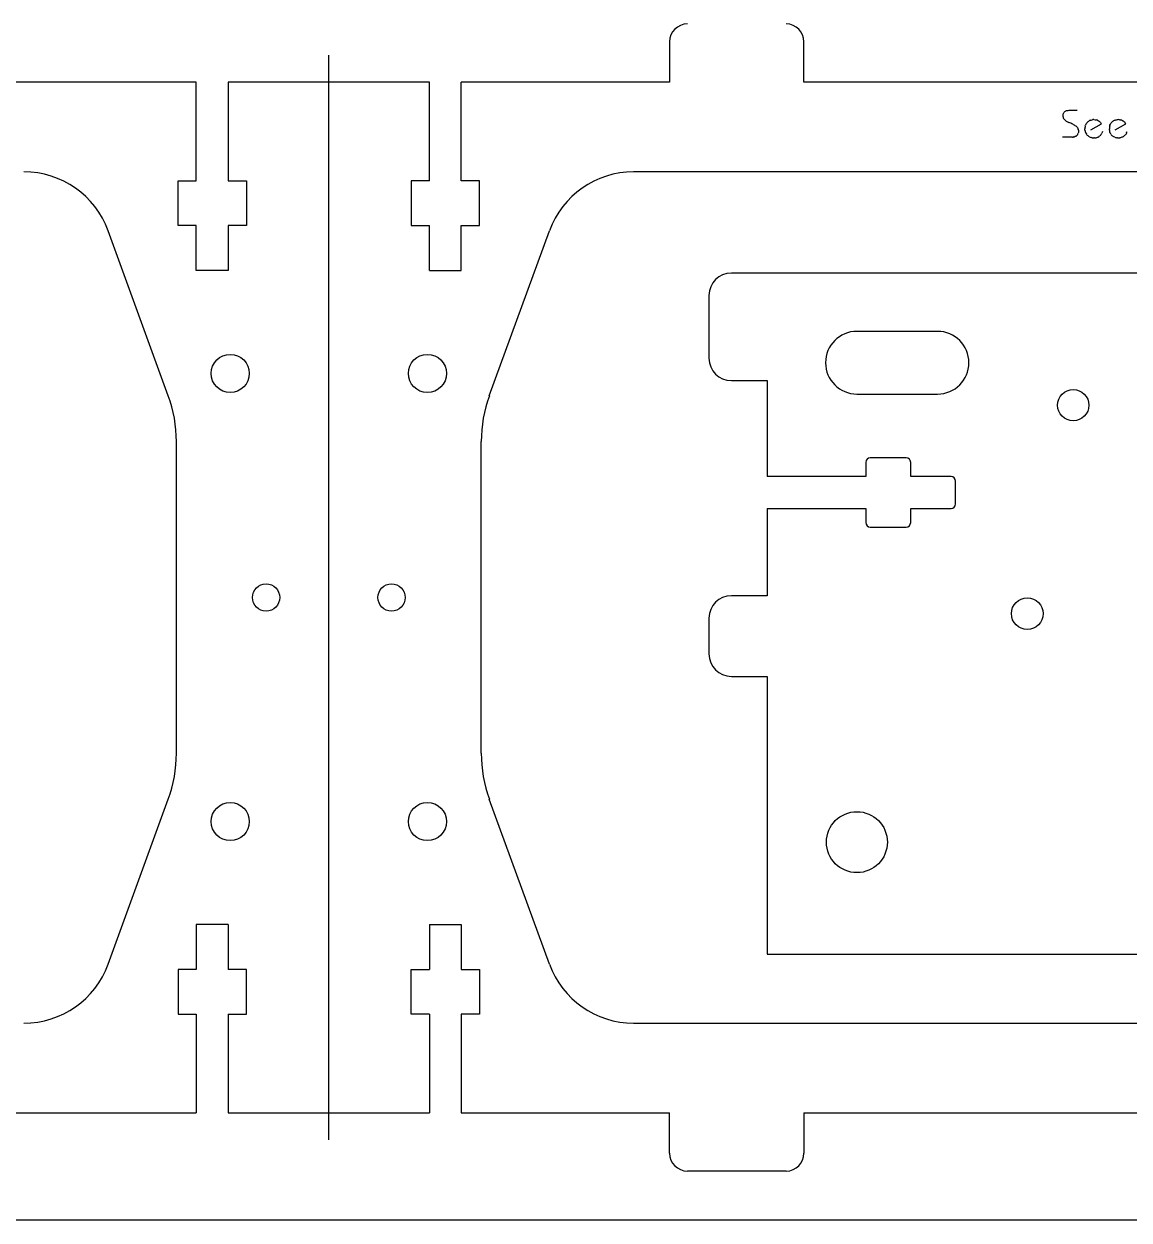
# Model space of a CAD drawing. Header units: inches. Extents: x -1545 to -733, y 114 to 571.
# Drawn here: x -1158.3 to -1035.1, y 114.1 to 247.6 of the extents above; entities that cross this region are included whole.
import ezdxf

# ---------------------------------------------------------------- set-up
doc = ezdxf.new("R2010")
doc.units = ezdxf.units.IN
doc.header["$MEASUREMENT"] = 0
doc.linetypes.add('Continuous2', pattern=[0])
doc.layers.add('GREEN TEXT ALL', color=1, linetype='Continuous')

msp = doc.modelspace()

# ---------------------------------------------------------------- linework, layer by layer
at = {"color": 1, "linetype": 'Continuous2', "lineweight": -3, "true_color": 0xff0000}
for p, q in [((-1086.34, 245.56), (-1086.34, 241.06)), ((-1071.34, 241.06), (-1071.34, 245.56)), ((-1139.12, 241.06), (-1162.34, 241.06)), ((-1139.12, 230.06), (-1139.12, 241.06)), ((-1135.57, 241.06), (-1135.57, 230.06)), ((-1124.34, 241.06), (-1135.57, 241.06)), ((-1113.12, 241.06), (-1124.34, 241.06)), ((-1113.12, 230.06), (-1113.12, 241.06)), ((-1109.57, 230.06), (-1109.57, 241.06)), ((-1086.34, 241.06), (-1109.57, 241.06)), ((-971.34, 241.06), (-1071.34, 241.06)), ((-1141.15, 230.06), (-1139.12, 230.06)), ((-1141.15, 225.06), (-1141.15, 230.06)), ((-1135.57, 230.06), (-1133.53, 230.06)), ((-1133.53, 230.06), (-1133.53, 225.06)), ((-1113.12, 230.06), (-1115.15, 230.06)), ((-1115.15, 230.06), (-1115.15, 225.06)), ((-1107.53, 230.06), (-1109.57, 230.06)), ((-1107.53, 225.06), (-1107.53, 230.06)), ((-1139.12, 225.06), (-1141.15, 225.06)), ((-1139.12, 220.06), (-1139.12, 225.06)), ((-1135.57, 225.06), (-1135.57, 220.06)), ((-1133.53, 225.06), (-1135.57, 225.06)), ((-1115.15, 225.06), (-1113.12, 225.06)), ((-1113.12, 220.06), (-1113.12, 225.06)), ((-1109.57, 220.06), (-1109.57, 225.06)), ((-1109.57, 225.06), (-1107.53, 225.06)), ((-1135.57, 220.06), (-1139.12, 220.06)), ((-1113.12, 220.06), (-1109.57, 220.06)), ((-960.44, 219.76), (-1079.44, 219.76)), ((-1081.94, 217.26), (-1081.94, 210.26)), ((-1079.44, 207.76), (-1075.44, 207.76)), ((-1075.44, 207.76), (-1075.44, 197.05)), ((-1059.94, 199.14), (-1063.94, 199.14)), ((-1064.44, 198.64), (-1064.44, 197.05)), ((-1059.44, 197.05), (-1059.44, 198.64)), ((-1064.44, 197.05), (-1075.44, 197.05)), ((-1054.94, 197.05), (-1059.44, 197.05)), ((-1054.44, 194), (-1054.44, 196.55)), ((-1075.44, 193.5), (-1064.44, 193.5)), ((-1075.44, 193.5), (-1075.44, 183.76)), ((-1064.44, 193.5), (-1064.44, 191.92)), ((-1059.44, 191.92), (-1059.44, 193.5)), ((-1059.44, 193.5), (-1054.94, 193.5)), ((-1063.94, 191.42), (-1059.94, 191.42)), ((-1075.44, 183.76), (-1079.44, 183.76)), ((-1081.94, 181.26), (-1081.94, 177.26)), ((-1079.44, 174.76), (-1075.44, 174.76)), ((-1075.44, 174.76), (-1075.44, 143.76)), ((-1135.57, 147.06), (-1139.12, 147.06)), ((-1139.12, 147.06), (-1139.12, 142.06)), ((-1135.57, 147.06), (-1135.57, 142.06)), ((-1113.12, 147.06), (-1109.57, 147.06)), ((-1113.12, 147.06), (-1113.12, 142.06)), ((-1109.57, 147.06), (-1109.57, 142.06)), ((-1075.44, 143.76), (-960.44, 143.76)), ((-1139.12, 142.06), (-1141.15, 142.06)), ((-1141.15, 142.06), (-1141.15, 137.06)), ((-1133.53, 142.06), (-1135.57, 142.06)), ((-1133.53, 137.06), (-1133.53, 142.06)), ((-1115.15, 142.06), (-1113.12, 142.06)), ((-1115.15, 137.06), (-1115.15, 142.06)), ((-1109.57, 142.06), (-1107.53, 142.06)), ((-1107.53, 142.06), (-1107.53, 137.06)), ((-1141.15, 137.06), (-1139.12, 137.06)), ((-1139.12, 137.06), (-1139.12, 126.06)), ((-1135.57, 137.06), (-1135.57, 126.06)), ((-1135.57, 137.06), (-1133.53, 137.06)), ((-1113.12, 137.06), (-1115.15, 137.06)), ((-1113.12, 137.06), (-1113.12, 126.06)), ((-1109.57, 137.06), (-1109.57, 126.06)), ((-1107.53, 137.06), (-1109.57, 137.06)), ((-1162.34, 126.06), (-1139.12, 126.06)), ((-1135.57, 126.06), (-1124.34, 126.06)), ((-1124.34, 126.06), (-1113.12, 126.06)), ((-1109.57, 126.06), (-1086.34, 126.06)), ((-1086.34, 121.56), (-1086.34, 126.06)), ((-1071.34, 126.06), (-971.34, 126.06)), ((-1071.34, 126.06), (-1071.34, 121.56)), ((-1073.34, 119.56), (-1084.34, 119.56))]:
    msp.add_line(p, q, dxfattribs=at)
at = {"color": 5, "linetype": 'Continuous2', "lineweight": -3, "true_color": 0x0000ff}
for p, q in [((-1124.34, 123.06), (-1124.34, 244.06)), ((-952.34, 231.06), (-1090.34, 231.06)), ((-1142.25, 206.08), (-1148.95, 224.48)), ((-1106.44, 206.08), (-1099.74, 224.48)), ((-1056.44, 213.26), (-1065.44, 213.26)), ((-1065.44, 206.26), (-1056.44, 206.26)), ((-1141.34, 166.18), (-1141.34, 200.95)), ((-1107.34, 166.18), (-1107.34, 200.95)), ((-1148.95, 142.64), (-1142.25, 161.05)), ((-1099.74, 142.64), (-1106.44, 161.05)), ((-1090.34, 136.06), (-952.34, 136.06))]:
    msp.add_line(p, q, dxfattribs=at)
at = {"color": 2, "linetype": 'Continuous2', "lineweight": -3, "true_color": 0xffff00}
msp.add_line((-732.54, 114.09), (-1545.34, 114.09), dxfattribs=at)
at = {"color": 5, "linetype": 'Continuous2', "lineweight": -3, "true_color": 0x0000ff}
for centre, radius in [((-1135.34, 208.56), 2.13), ((-1113.34, 208.56), 2.13), ((-1041.31, 205.02), 1.75), ((-1131.34, 183.56), 1.52), ((-1117.34, 183.56), 1.52), ((-1046.44, 181.76), 1.77), ((-1135.34, 158.56), 2.13), ((-1113.34, 158.56), 2.13), ((-1065.44, 156.26), 3.4)]:
    msp.add_circle(centre, radius, dxfattribs=at)
at = {"color": 1, "linetype": 'Continuous2', "lineweight": -3, "true_color": 0xff0000}
for centre, radius, start, end in [((-1084.34, 245.56), 2, 90, 180), ((-1073.34, 245.56), 2, 360, 90), ((-1079.44, 217.26), 2.5, 90, 180), ((-1079.44, 210.26), 2.5, 180, 270), ((-1063.94, 198.64), 0.5, 90, 180), ((-1059.94, 198.64), 0.5, 0, 90), ((-1054.94, 196.55), 0.5, 360, 90), ((-1054.94, 194), 0.5, 270, 0), ((-1063.94, 191.92), 0.5, 180, 270), ((-1059.94, 191.92), 0.5, 270, 0), ((-1079.44, 181.26), 2.5, 90, 180), ((-1079.44, 177.26), 2.5, 180, 270), ((-1084.34, 121.56), 2, 180, 270), ((-1073.34, 121.56), 2, 270, 0)]:
    msp.add_arc(centre, radius, start, end, dxfattribs=at)
at = {"color": 5, "linetype": 'Continuous2', "lineweight": -3, "true_color": 0x0000ff}
for centre, radius, start, end in [((-1158.34, 221.06), 10, 20, 90), ((-1090.34, 221.06), 10, 90, 160), ((-1065.44, 209.76), 3.5, 90, 270), ((-1056.44, 209.76), 3.5, 270, 90), ((-1156.34, 200.95), 15, 0, 20), ((-1092.34, 200.95), 15, 160, 180), ((-1156.34, 166.18), 15, 340, 0), ((-1092.34, 166.18), 15, 180, 200), ((-1158.34, 146.06), 10, 270, 340), ((-1090.34, 146.06), 10, 200, 270)]:
    msp.add_arc(centre, radius, start, end, dxfattribs=at)
at = {"layer": 'GREEN TEXT ALL', "color": 3, "linetype": 'Continuous2', "lineweight": -3, "true_color": 0x00ff00}
for p, q in [((-1042.41, 237.55), (-1042.39, 237.6)), ((-1042.39, 237.6), (-1042.36, 237.65)), ((-1042.32, 237.7), (-1042.36, 237.65)), ((-1042.32, 237.7), (-1042.28, 237.75)), ((-1042.28, 237.75), (-1042.24, 237.79)), ((-1042.24, 237.79), (-1042.18, 237.83)), ((-1042.18, 237.83), (-1042.12, 237.86)), ((-1042.12, 237.86), (-1042.05, 237.89)), ((-1042.05, 237.89), (-1041.97, 237.91)), ((-1041.97, 237.91), (-1041.87, 237.92)), ((-1041.87, 237.92), (-1041.77, 237.93)), ((-1041.77, 237.93), (-1040.86, 237.93)), ((-1042.45, 237.39), (-1042.43, 237.5)), ((-1042.45, 237.29), (-1042.45, 237.39)), ((-1042.44, 237.19), (-1042.45, 237.29)), ((-1042.44, 237.19), (-1042.42, 237.09)), ((-1042.43, 237.5), (-1042.41, 237.55)), ((-1042.42, 237.09), (-1042.38, 237.01)), ((-1042.32, 236.93), (-1042.38, 237.01)), ((-1042.32, 236.93), (-1042.26, 236.86)), ((-1042.18, 236.79), (-1042.26, 236.86)), ((-1042.18, 236.79), (-1042.1, 236.73)), ((-1042.1, 236.73), (-1042.01, 236.67)), ((-1042.01, 236.67), (-1041.81, 236.57)), ((-1041.59, 236.47), (-1041.81, 236.57)), ((-1041.48, 236.42), (-1041.59, 236.47)), ((-1041.37, 236.37), (-1041.48, 236.42)), ((-1041.27, 236.32), (-1041.37, 236.37)), ((-1041.17, 236.26), (-1041.27, 236.32)), ((-1041.08, 236.2), (-1041.17, 236.26)), ((-1039.96, 236.18), (-1039.93, 236.28)), ((-1039.89, 236.37), (-1039.93, 236.28)), ((-1039.89, 236.37), (-1039.84, 236.45)), ((-1039.78, 236.53), (-1039.84, 236.45)), ((-1039.78, 236.53), (-1039.72, 236.6)), ((-1039.65, 236.66), (-1039.72, 236.6)), ((-1039.65, 236.66), (-1039.58, 236.72)), ((-1039.58, 236.72), (-1039.49, 236.77)), ((-1039.41, 236.81), (-1039.49, 236.77)), ((-1039.41, 236.81), (-1039.31, 236.84)), ((-1039.35, 235.74), (-1038.17, 236.4)), ((-1039.31, 236.84), (-1039.21, 236.86)), ((-1039.21, 236.86), (-1039.11, 236.88)), ((-1039.01, 236.88), (-1039.11, 236.88)), ((-1039.01, 236.88), (-1038.86, 236.87)), ((-1038.86, 236.87), (-1038.73, 236.85)), ((-1038.6, 236.81), (-1038.73, 236.85)), ((-1038.6, 236.81), (-1038.48, 236.75)), ((-1038.48, 236.75), (-1038.43, 236.71)), ((-1038.38, 236.68), (-1038.43, 236.71)), ((-1038.33, 236.64), (-1038.38, 236.68)), ((-1038.29, 236.59), (-1038.33, 236.64)), ((-1038.29, 236.59), (-1038.25, 236.55)), ((-1038.25, 236.55), (-1038.22, 236.5)), ((-1038.19, 236.45), (-1038.22, 236.5)), ((-1038.19, 236.45), (-1038.17, 236.4)), ((-1037.24, 236.18), (-1037.21, 236.28)), ((-1037.21, 236.28), (-1037.16, 236.37)), ((-1037.16, 236.37), (-1037.12, 236.45)), ((-1037.12, 236.45), (-1037.06, 236.53)), ((-1037.06, 236.53), (-1037, 236.6)), ((-1037, 236.6), (-1036.93, 236.66)), ((-1036.85, 236.72), (-1036.93, 236.66)), ((-1036.85, 236.72), (-1036.77, 236.77)), ((-1036.77, 236.77), (-1036.68, 236.81)), ((-1036.59, 236.84), (-1036.68, 236.81)), ((-1036.63, 235.74), (-1035.44, 236.4)), ((-1036.59, 236.84), (-1036.49, 236.86)), ((-1036.49, 236.86), (-1036.39, 236.88)), ((-1036.39, 236.88), (-1036.28, 236.88)), ((-1036.14, 236.87), (-1036.28, 236.88)), ((-1036.14, 236.87), (-1036.01, 236.85)), ((-1035.88, 236.81), (-1036.01, 236.85)), ((-1035.88, 236.81), (-1035.76, 236.75)), ((-1035.7, 236.71), (-1035.76, 236.75)), ((-1035.65, 236.68), (-1035.7, 236.71)), ((-1035.61, 236.64), (-1035.65, 236.68)), ((-1035.56, 236.59), (-1035.61, 236.64)), ((-1035.56, 236.59), (-1035.53, 236.55)), ((-1035.5, 236.5), (-1035.53, 236.55)), ((-1035.5, 236.5), (-1035.47, 236.45)), ((-1035.47, 236.45), (-1035.44, 236.4)), ((-1041.49, 234.93), (-1042.49, 234.93)), ((-1041.4, 234.93), (-1041.49, 234.93)), ((-1041.4, 234.93), (-1041.33, 234.94)), ((-1041.25, 234.95), (-1041.33, 234.94)), ((-1041.25, 234.95), (-1041.18, 234.97)), ((-1041.18, 234.97), (-1041.12, 234.99)), ((-1041.05, 235.02), (-1041.12, 234.99)), ((-1041, 236.14), (-1041.08, 236.2)), ((-1041.05, 235.02), (-1041, 235.05)), ((-1040.92, 236.07), (-1041, 236.14)), ((-1041, 235.05), (-1040.94, 235.09)), ((-1040.89, 235.13), (-1040.94, 235.09)), ((-1040.92, 236.07), (-1040.85, 235.99)), ((-1040.85, 235.18), (-1040.89, 235.13)), ((-1040.85, 235.99), (-1040.8, 235.91)), ((-1040.81, 235.24), (-1040.85, 235.18)), ((-1040.81, 235.24), (-1040.78, 235.3)), ((-1040.8, 235.91), (-1040.76, 235.82)), ((-1040.78, 235.3), (-1040.76, 235.37)), ((-1040.73, 235.72), (-1040.76, 235.82)), ((-1040.74, 235.44), (-1040.76, 235.37)), ((-1040.73, 235.52), (-1040.74, 235.44)), ((-1040.73, 235.72), (-1040.73, 235.61)), ((-1040.73, 235.61), (-1040.73, 235.52)), ((-1040, 235.97), (-1040.01, 235.86)), ((-1040, 235.75), (-1040.01, 235.86)), ((-1039.99, 236.08), (-1040, 235.97)), ((-1039.99, 235.65), (-1040, 235.75)), ((-1039.96, 236.18), (-1039.99, 236.08)), ((-1039.99, 235.65), (-1039.96, 235.54)), ((-1039.96, 235.54), (-1039.93, 235.45)), ((-1039.93, 235.45), (-1039.89, 235.36)), ((-1039.89, 235.36), (-1039.84, 235.27)), ((-1039.78, 235.2), (-1039.84, 235.27)), ((-1039.72, 235.12), (-1039.78, 235.2)), ((-1039.65, 235.06), (-1039.72, 235.12)), ((-1039.65, 235.06), (-1039.58, 235.01)), ((-1039.49, 234.96), (-1039.58, 235.01)), ((-1039.49, 234.96), (-1039.41, 234.92)), ((-1039.41, 234.92), (-1039.31, 234.88)), ((-1038.68, 234.89), (-1038.6, 234.91)), ((-1038.6, 234.91), (-1038.53, 234.94)), ((-1038.53, 234.94), (-1038.46, 234.98)), ((-1038.46, 234.98), (-1038.4, 235.02)), ((-1038.4, 235.02), (-1038.34, 235.07)), ((-1038.28, 235.12), (-1038.34, 235.07)), ((-1038.28, 235.12), (-1038.23, 235.18)), ((-1038.23, 235.18), (-1038.19, 235.24)), ((-1038.19, 235.24), (-1038.14, 235.31)), ((-1038.14, 235.31), (-1038.11, 235.38)), ((-1038.07, 235.46), (-1038.11, 235.38)), ((-1038.05, 235.55), (-1038.07, 235.46)), ((-1037.26, 236.08), (-1037.28, 235.97)), ((-1037.28, 235.97), (-1037.28, 235.86)), ((-1037.28, 235.75), (-1037.28, 235.86)), ((-1037.28, 235.75), (-1037.26, 235.65)), ((-1037.24, 236.18), (-1037.26, 236.08)), ((-1037.24, 235.54), (-1037.26, 235.65)), ((-1037.21, 235.45), (-1037.24, 235.54)), ((-1037.16, 235.36), (-1037.21, 235.45)), ((-1037.12, 235.27), (-1037.16, 235.36)), ((-1037.12, 235.27), (-1037.06, 235.2)), ((-1037.06, 235.2), (-1037, 235.12)), ((-1037, 235.12), (-1036.93, 235.06)), ((-1036.93, 235.06), (-1036.85, 235.01)), ((-1036.77, 234.96), (-1036.85, 235.01)), ((-1036.68, 234.92), (-1036.77, 234.96)), ((-1036.68, 234.92), (-1036.59, 234.88)), ((-1035.88, 234.91), (-1035.95, 234.89)), ((-1035.81, 234.94), (-1035.88, 234.91)), ((-1035.74, 234.98), (-1035.81, 234.94)), ((-1035.68, 235.02), (-1035.74, 234.98)), ((-1035.62, 235.07), (-1035.68, 235.02)), ((-1035.56, 235.12), (-1035.62, 235.07)), ((-1035.56, 235.12), (-1035.51, 235.18)), ((-1035.46, 235.24), (-1035.51, 235.18)), ((-1035.42, 235.31), (-1035.46, 235.24)), ((-1035.38, 235.38), (-1035.42, 235.31)), ((-1035.35, 235.46), (-1035.38, 235.38)), ((-1035.35, 235.46), (-1035.32, 235.55)), ((-1039.21, 234.86), (-1039.31, 234.88)), ((-1039.21, 234.86), (-1039.11, 234.85)), ((-1039.11, 234.85), (-1039.01, 234.84)), ((-1038.92, 234.85), (-1039.01, 234.84)), ((-1038.92, 234.85), (-1038.84, 234.85)), ((-1038.84, 234.85), (-1038.75, 234.87)), ((-1038.75, 234.87), (-1038.68, 234.89)), ((-1036.59, 234.88), (-1036.49, 234.86)), ((-1036.39, 234.85), (-1036.49, 234.86)), ((-1036.39, 234.85), (-1036.28, 234.84)), ((-1036.28, 234.84), (-1036.2, 234.85)), ((-1036.2, 234.85), (-1036.11, 234.85)), ((-1036.03, 234.87), (-1036.11, 234.85)), ((-1035.95, 234.89), (-1036.03, 234.87))]:
    msp.add_line(p, q, dxfattribs=at)

doc.saveas('drawing.dxf')
